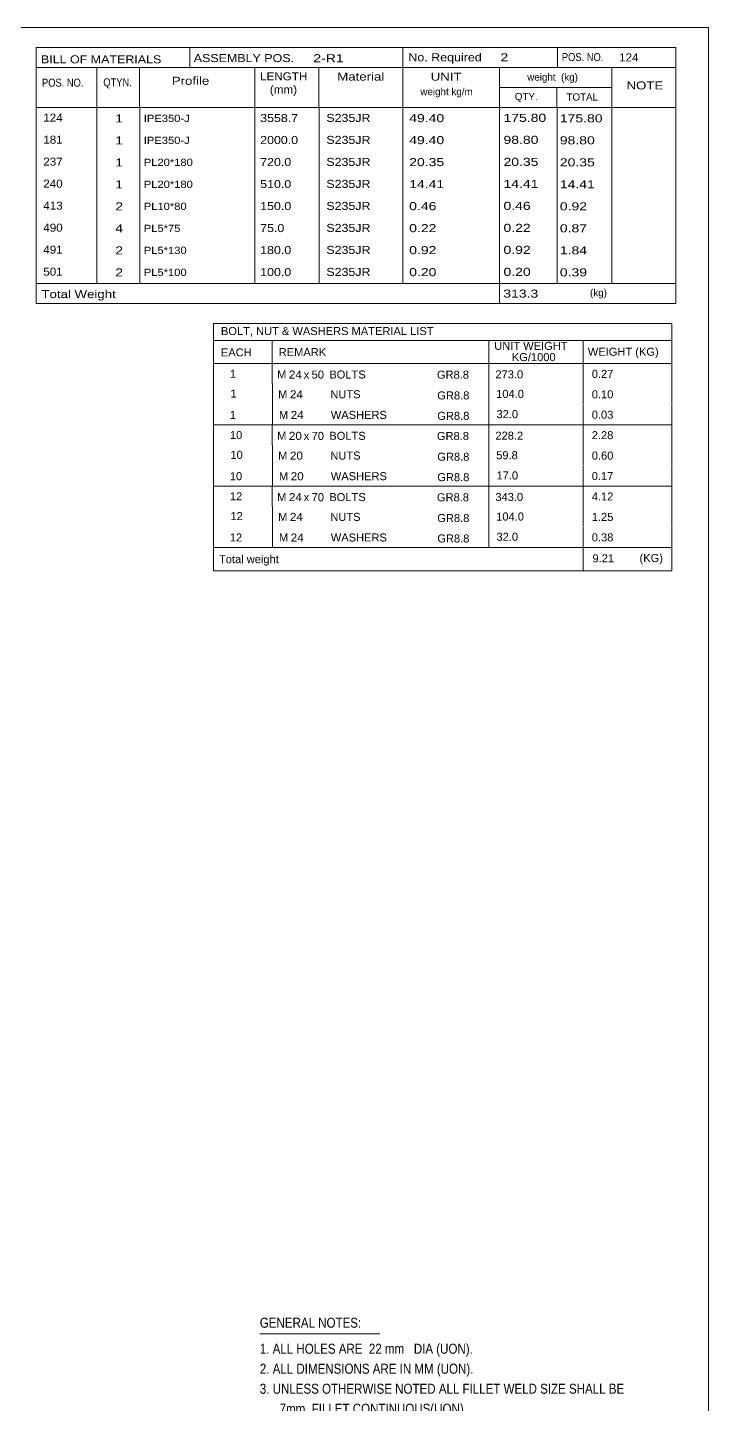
# Model space of a CAD drawing. Header units: millimetres. Extents: x 2 to 825, y 1 to 579.
# Drawn here: x 637.6 to 825, y 200.4 to 579 of the extents above; entities that cross this region are included whole.
import ezdxf

# ---------------------------------------------------------------- set-up
doc = ezdxf.new("R2010")
doc.units = ezdxf.units.MM
doc.linetypes.add('XKITLINE00', pattern=[0])
doc.layers.add('DrawingSheet', color=5, linetype='Continuous', lineweight=0)
doc.layers.add('OtherObjectType', color=7, linetype='Continuous', lineweight=0)
doc.styles.add('ARIAL_NARROW', font='ARIALN.TTF')

# ---------------------------------------------------------------- blocks, each defined once
blk = doc.blocks.new('*A67')
at = {"layer": 'DrawingSheet', "color": 5, "linetype": 'XKITLINE00', "lineweight": 0}
for p, q in [((825, 579), (5, 579)), ((825, 5), (825, 579))]:
    blk.add_line(p, q, dxfattribs=at)
blk = doc.blocks.new('*A68')
at = {"layer": 'OtherObjectType', "color": 7, "linetype": 'XKITLINE00', "lineweight": 0}
for p, q in [((688.76, 497.6), (688.75, 486.6)), ((688.76, 497.6), (814.88, 497.6)), ((814.88, 497.6), (814.88, 486.6)), ((688.75, 492.95), (814.88, 492.95)), ((704.87, 492.96), (704.87, 486.6)), ((764.57, 492.96), (764.57, 486.6)), ((790.47, 492.94), (790.47, 486.6)), ((688.76, 486.57), (688.76, 481.07)), ((688.77, 486.6), (814.88, 486.6)), ((704.92, 486.6), (704.92, 480.98)), ((764.57, 486.6), (764.57, 480.98)), ((790.5, 486.6), (790.5, 481.1)), ((814.88, 486.6), (814.88, 481.1)), ((688.79, 480.98), (688.79, 475.37)), ((704.95, 480.98), (704.95, 475.36)), ((764.57, 480.98), (764.57, 475.36)), ((790.5, 480.98), (790.5, 475.48)), ((814.88, 480.98), (814.88, 475.48)), ((688.79, 475.35), (688.79, 469.78)), ((704.95, 475.36), (704.95, 469.74)), ((764.57, 475.36), (764.57, 469.74)), ((790.5, 475.36), (790.5, 469.75)), ((814.88, 475.36), (814.88, 469.75)), ((814.88, 469.75), (688.75, 469.78)), ((688.76, 469.71), (688.76, 464.21)), ((704.92, 469.74), (704.92, 464.12)), ((764.57, 469.74), (764.57, 464.12)), ((790.5, 469.74), (790.5, 464.24)), ((814.88, 469.74), (814.88, 464.24)), ((688.79, 464.12), (688.79, 458.51)), ((704.95, 464.12), (704.95, 458.51)), ((764.57, 464.12), (764.57, 458.51)), ((790.5, 464.12), (790.5, 458.62)), ((814.88, 464.12), (814.88, 458.62)), ((688.79, 458.49), (688.79, 452.92)), ((704.95, 458.5), (704.95, 452.89)), ((764.57, 458.51), (764.57, 452.89)), ((790.5, 458.5), (790.5, 452.9)), ((814.88, 458.5), (814.88, 452.89)), ((814.88, 452.89), (688.75, 452.92)), ((688.76, 452.86), (688.76, 447.36)), ((704.92, 452.88), (704.92, 447.27)), ((764.57, 452.89), (764.57, 447.27)), ((790.5, 452.88), (790.5, 447.38)), ((814.88, 452.89), (814.88, 447.39)), ((688.79, 447.27), (688.79, 441.65)), ((704.95, 447.27), (704.95, 441.65)), ((764.57, 447.27), (764.57, 441.65)), ((790.5, 447.26), (790.5, 441.76)), ((814.88, 447.27), (814.88, 441.77)), ((688.79, 441.63), (688.79, 436.07)), ((704.95, 441.65), (704.95, 436.03)), ((764.57, 441.65), (764.57, 436.03)), ((790.5, 441.65), (790.5, 436.04)), ((814.88, 441.65), (814.88, 436.04)), ((814.88, 436.04), (688.75, 436.07)), ((688.78, 436.03), (688.78, 429.62)), ((688.85, 436.03), (814.87, 436.03)), ((790.5, 436), (790.5, 429.58)), ((814.87, 436), (814.87, 429.59)), ((688.77, 429.58), (814.87, 429.58))]:
    blk.add_line(p, q, dxfattribs=at)
at = {"layer": 'OtherObjectType', "color": 7, "style": 'ARIAL_NARROW'}
for s, width, p in [('BOLT, NUT & WASHERS MATERIAL LIST', 1.211571, (690.79, 494.44)), ('UNIT WEIGHT', 1.211571, (766.03, 490.37)), ('EACH', 1.211571, (690.78, 488.57)), ('REMARK', 1.211571, (706.7, 488.66)), (' KG/1000', 1.211571, (770.02, 487.28)), ('WEIGHT (KG)', 1.211571, (791.78, 488.75)), ('1', 1.211571, (693.26, 482.7)), ('M', 1.211571, (706.26, 482.5)), ('24', 1.275, (709.5, 482.48)), ('50', 1.211571, (715.76, 482.47)), ('BOLTS', 1.211571, (720.63, 482.49)), ('GR8.8', 1.211571, (750.25, 482.44)), ('273.0', 1.211571, (766.34, 482.53)), ('0.27', 1.211571, (792.87, 482.66)), ('x', 1.211571, (713.58, 482.48)), ('1', 1.211571, (693.4, 477.26)), ('M', 1.211571, (706.54, 477.06)), ('24', 1.275, (709.78, 477.04)), ('NUTS', 1.211571, (720.91, 477.06)), ('GR8.8', 1.211571, (750.35, 476.74)), ('104.0', 1.211571, (766.56, 477.15)), ('0.10', 1.211571, (792.87, 477.04)), ('1', 1.211571, (693.24, 471.39)), ('M', 1.211571, (706.76, 471.39)), ('24', 1.275, (710, 471.37)), ('WASHERS', 1.211571, (721.04, 471.38)), ('GR8.8', 1.211571, (750.35, 471.12)), ('32.0', 1.211571, (766.64, 471.59)), ('0.03', 1.211571, (792.87, 471.43)), ('10', 1.211571, (693.26, 465.85)), ('M', 1.211571, (706.26, 465.64)), ('20', 1.275, (709.5, 465.62)), ('x', 1.211571, (713.58, 465.62)), ('70', 1.211571, (715.76, 465.61)), ('BOLTS', 1.211571, (720.63, 465.63)), ('GR8.8', 1.211571, (750.25, 465.58)), ('228.2', 1.211571, (766.34, 465.67)), ('2.28', 1.211571, (792.87, 465.81)), ('10', 1.211571, (693.4, 460.4)), ('M', 1.211571, (706.54, 460.21)), ('20', 1.275, (709.78, 460.19)), ('NUTS', 1.211571, (720.91, 460.2)), ('GR8.8', 1.211571, (750.35, 459.88)), ('59.8', 1.211571, (766.56, 460.3)), ('0.60', 1.211571, (792.87, 460.19)), ('10', 1.211571, (693.24, 454.53)), ('M', 1.211571, (706.76, 454.53)), ('20', 1.275, (710, 454.51)), ('WASHERS', 1.211571, (721.04, 454.53)), ('GR8.8', 1.211571, (750.35, 454.26)), ('17.0', 1.211571, (766.64, 454.73)), ('0.17', 1.211571, (792.87, 454.57)), ('12', 1.211571, (693.26, 448.99)), ('M', 1.211571, (706.26, 448.78)), ('24', 1.275, (709.5, 448.76)), ('70', 1.211571, (715.76, 448.76)), ('BOLTS', 1.211571, (720.63, 448.78)), ('GR8.8', 1.211571, (750.25, 448.73)), ('343.0', 1.211571, (766.34, 448.82)), ('4.12', 1.211571, (792.87, 448.95)), ('x', 1.211571, (713.58, 448.77)), ('12', 1.211571, (693.4, 443.54)), ('M', 1.211571, (706.54, 443.35)), ('24', 1.275, (709.78, 443.33)), ('NUTS', 1.211571, (720.91, 443.34)), ('GR8.8', 1.211571, (750.35, 443.02)), ('104.0', 1.211571, (766.56, 443.44)), ('1.25', 1.211571, (792.87, 443.33)), ('12', 1.211571, (693.24, 437.68)), ('M', 1.211571, (706.76, 437.68)), ('24', 1.275, (710, 437.65)), ('WASHERS', 1.211571, (721.04, 437.67)), ('GR8.8', 1.211571, (750.35, 437.41)), ('32.0', 1.211571, (766.64, 437.87)), ('0.38', 1.211571, (792.87, 437.71)), ('Total weight', 1.211571, (690.26, 431.71)), ('9.21', 1.211571, (793.07, 431.94)), ('(KG)', 1.211571, (806.02, 432.03))]:
    blk.add_text(s, height=2.2, dxfattribs=dict(at, width=width)).set_placement(p)
blk = doc.blocks.new('*A69')
at = {"layer": 'OtherObjectType', "color": 7, "linetype": 'XKITLINE00', "lineweight": 0}
blk.add_line((701.5, 219.82), (734.5, 219.82), dxfattribs=at)
at = {"layer": 'OtherObjectType', "color": 7, "style": 'ARIAL_NARROW', "width": 1.008832}
for s, p in [('GENERAL NOTES:', (701.5, 221.47)), ('1. ALL HOLES ARE  22 mm   DIA (UON).', (701.5, 214.32)), ('2. ALL DIMENSIONS ARE IN MM (UON).', (701.5, 208.82)), ('3. UNLESS OTHERWISE NOTED ALL FILLET WELD SIZE SHALL BE', (701.5, 203.32)), ('7mm  FILLET CONTINUOUS(UON)', (706.95, 197.82)), ('4. RD DENOTES BASE LINE = 00', (701.5, 192.32))]:
    blk.add_text(s, height=2.75, dxfattribs=at).set_placement(p)
blk = doc.blocks.new('*A73')
at = {"layer": 'OtherObjectType', "color": 7, "linetype": 'XKITLINE00', "lineweight": 0}
for p, q in [((639.98, 573.5), (815.98, 573.5)), ((639.98, 573.5), (639.98, 562.5)), ((682.26, 573.42), (682.26, 567.87)), ((740.85, 568), (740.85, 573.5)), ((783.43, 567.96), (783.43, 573.42)), ((815.98, 568), (815.98, 573.5)), ((639.98, 568), (815.98, 568)), ((656.64, 568), (656.64, 557)), ((668.4, 567.98), (668.4, 557.03)), ((700.12, 567.99), (700.13, 557)), ((717.78, 567.98), (717.78, 557)), ((740.85, 567.98), (740.85, 557)), ((767.43, 568), (767.43, 557)), ((798.42, 568), (798.42, 557)), ((815.98, 568), (815.98, 562.5)), ((639.98, 562.5), (639.98, 557)), ((767.45, 562.52), (798.45, 562.52)), ((783.28, 562.52), (783.28, 557)), ((815.98, 562.5), (815.98, 557)), ((639.98, 557), (815.98, 557)), ((639.98, 557), (639.98, 550.95)), ((656.63, 557), (656.63, 550.95)), ((668.44, 556.99), (668.44, 550.95)), ((700.12, 557), (700.11, 550.95)), ((717.79, 557), (717.79, 550.95)), ((740.87, 557), (740.87, 550.95)), ((767.44, 557), (767.44, 550.95)), ((783.33, 556.95), (783.33, 550.95)), ((798.43, 557), (798.43, 550.95)), ((815.98, 557), (815.98, 550.95)), ((639.98, 550.95), (639.98, 544.9)), ((656.63, 550.95), (656.63, 544.9)), ((668.44, 550.94), (668.44, 544.9)), ((700.12, 550.95), (700.11, 544.9)), ((717.79, 550.95), (717.79, 544.9)), ((740.87, 550.95), (740.87, 544.9)), ((767.44, 550.95), (767.44, 544.9)), ((783.33, 550.9), (783.33, 544.9)), ((798.43, 550.95), (798.43, 544.9)), ((815.98, 550.95), (815.98, 544.9)), ((639.98, 544.9), (639.98, 538.85)), ((656.63, 544.9), (656.63, 538.85)), ((668.44, 544.89), (668.44, 538.85)), ((700.12, 544.9), (700.11, 538.85)), ((717.79, 544.9), (717.79, 538.85)), ((740.87, 544.9), (740.87, 538.85)), ((767.44, 544.9), (767.44, 538.85)), ((783.33, 544.85), (783.33, 538.85)), ((798.43, 544.9), (798.43, 538.85)), ((815.98, 544.9), (815.98, 538.85)), ((639.98, 538.85), (639.98, 532.8)), ((656.63, 538.85), (656.63, 532.8)), ((668.44, 538.84), (668.44, 532.8)), ((700.12, 538.85), (700.11, 532.8)), ((717.79, 538.85), (717.79, 532.8)), ((740.87, 538.85), (740.87, 532.8)), ((767.44, 538.85), (767.44, 532.8)), ((783.33, 538.8), (783.33, 532.8)), ((798.43, 538.85), (798.43, 532.8)), ((815.98, 538.85), (815.98, 532.8)), ((639.98, 532.8), (639.98, 526.75)), ((656.63, 532.8), (656.63, 526.75)), ((668.44, 532.79), (668.44, 526.75)), ((700.12, 532.8), (700.11, 526.75)), ((717.79, 532.8), (717.79, 526.75)), ((740.87, 532.8), (740.87, 526.75)), ((767.44, 532.8), (767.44, 526.75)), ((783.33, 532.75), (783.33, 526.75)), ((798.43, 532.8), (798.43, 526.75)), ((815.98, 532.8), (815.98, 526.75)), ((639.98, 526.75), (639.98, 520.7)), ((656.63, 526.75), (656.63, 520.7)), ((668.44, 526.74), (668.44, 520.7)), ((700.12, 526.75), (700.11, 520.7)), ((717.79, 526.75), (717.79, 520.7)), ((740.87, 526.75), (740.87, 520.7)), ((767.44, 526.75), (767.44, 520.7)), ((783.33, 526.7), (783.33, 520.7)), ((798.43, 526.75), (798.43, 520.7)), ((815.98, 526.75), (815.98, 520.7)), ((639.98, 520.7), (639.98, 514.65)), ((656.63, 520.7), (656.63, 514.65)), ((668.44, 520.69), (668.44, 514.65)), ((700.12, 520.7), (700.11, 514.65)), ((717.79, 520.7), (717.79, 514.65)), ((740.87, 520.7), (740.87, 514.65)), ((767.44, 520.7), (767.44, 514.65)), ((783.33, 520.65), (783.33, 514.65)), ((798.43, 520.7), (798.43, 514.65)), ((815.98, 520.7), (815.98, 514.65)), ((639.98, 514.65), (639.98, 508.6)), ((656.63, 514.65), (656.63, 508.6)), ((668.44, 514.64), (668.44, 508.6)), ((700.12, 514.65), (700.11, 508.6)), ((717.79, 514.65), (717.79, 508.6)), ((740.87, 514.65), (740.87, 508.6)), ((767.44, 514.65), (767.44, 508.6)), ((783.33, 514.6), (783.33, 508.6)), ((798.43, 514.65), (798.43, 508.6)), ((815.98, 514.65), (815.98, 508.6)), ((639.98, 508.6), (815.98, 508.6)), ((639.98, 508.6), (639.98, 503.1)), ((767.44, 508.6), (767.44, 503.1)), ((815.98, 508.6), (815.98, 503.1)), ((639.98, 503.1), (815.98, 503.1))]:
    blk.add_line(p, q, dxfattribs=at)
at = {"layer": 'OtherObjectType', "color": 7, "style": 'ARIAL_NARROW'}
for s, height, width, p in [('No. Required', 2.2, 1.36, (742.39, 569.72)), ('2', 2.2, 1.525501, (767.75, 569.72)), ('POS. NO.', 2.2, 1.02, (784.63, 569.79)), ('124', 2.2, 1.270501, (800.4, 569.69)), ('BILL OF MATERIALS', 2.2, 1.36, (641.25, 569.16)), ('ASSEMBLY POS.', 2.2, 1.36, (683.3, 569.5)), ('2-R1', 2.2, 1.525501, (716.23, 569.46)), ('POS. NO.', 2.2, 1.02, (641.53, 562.74)), ('QTYN.', 2.2, 1.02, (658.42, 562.84)), ('Profile', 2.2, 1.445, (677.26, 563.25)), ('LENGTH', 2.2, 1.275, (701.54, 564.49)), ('Material', 2.2, 1.445, (722.81, 564.41)), ('UNIT', 2.2, 1.445, (748.52, 564.4)), ('weight  (kg)', 1.98, 1.19, (775.11, 564.39)), ('NOTE', 2.2, 1.445, (802.44, 561.99)), ('(mm)', 2.2, 1.275, (704.26, 560.86)), ('weight kg/m', 1.98, 1.19, (745.69, 560.4)), ('QTY.', 1.98, 1.19, (771.68, 559.03)), ('TOTAL', 1.98, 1.19, (785.9, 558.91)), ('124', 2.2, 1.270501, (641.89, 553.12)), ('1', 2.2, 1.525501, (661.71, 552.91)), ('IPE350-J', 1.98, 1.355501, (669.56, 553.04)), ('3558.7', 2.2, 1.355501, (701.59, 553.01)), ('S235JR', 2.2, 1.355501, (719.81, 553.05)), ('49.40', 2.2, 1.525501, (742.62, 552.99)), ('175.80', 2.2, 1.525501, (768.57, 553.07)), ('175.80', 2.2, 1.525501, (784.08, 552.94)), ('181', 2.2, 1.270501, (641.89, 547.07)), ('1', 2.2, 1.525501, (661.71, 546.86)), ('2000.0', 2.2, 1.355501, (701.59, 546.96)), ('S235JR', 2.2, 1.355501, (719.81, 547)), ('49.40', 2.2, 1.525501, (742.62, 546.94)), ('98.80', 2.2, 1.525501, (768.57, 547.02)), ('98.80', 2.2, 1.525501, (784.08, 546.89)), ('IPE350-J', 1.98, 1.355501, (669.56, 546.99)), ('237', 2.2, 1.270501, (641.89, 541.02)), ('1', 2.2, 1.525501, (661.71, 540.81)), ('PL20*180', 1.98, 1.355501, (669.56, 540.94)), ('720.0', 2.2, 1.355501, (701.59, 540.91)), ('S235JR', 2.2, 1.355501, (719.81, 540.95)), ('20.35', 2.2, 1.525501, (742.62, 540.89)), ('20.35', 2.2, 1.525501, (768.57, 540.97)), ('20.35', 2.2, 1.525501, (784.08, 540.84)), ('240', 2.2, 1.270501, (641.89, 534.97)), ('1', 2.2, 1.525501, (661.71, 534.76)), ('PL20*180', 1.98, 1.355501, (669.56, 534.89)), ('510.0', 2.2, 1.355501, (701.59, 534.86)), ('S235JR', 2.2, 1.355501, (719.81, 534.9)), ('14.41', 2.2, 1.525501, (742.62, 534.84)), ('14.41', 2.2, 1.525501, (768.57, 534.92)), ('14.41', 2.2, 1.525501, (784.08, 534.79)), ('413', 2.2, 1.270501, (641.89, 528.92)), ('2', 2.2, 1.525501, (661.71, 528.71)), ('PL10*80', 1.98, 1.355501, (669.56, 528.84)), ('150.0', 2.2, 1.355501, (701.59, 528.81)), ('S235JR', 2.2, 1.355501, (719.81, 528.85)), ('0.46', 2.2, 1.525501, (742.62, 528.79)), ('0.46', 2.2, 1.525501, (768.57, 528.87)), ('0.92', 2.2, 1.525501, (784.08, 528.74)), ('490', 2.2, 1.270501, (641.89, 522.87)), ('4', 2.2, 1.525501, (661.71, 522.66)), ('PL5*75', 1.98, 1.355501, (669.56, 522.79)), ('75.0', 2.2, 1.355501, (701.59, 522.76)), ('S235JR', 2.2, 1.355501, (719.81, 522.8)), ('0.22', 2.2, 1.525501, (742.62, 522.74)), ('0.22', 2.2, 1.525501, (768.57, 522.82)), ('0.87', 2.2, 1.525501, (784.08, 522.69)), ('491', 2.2, 1.270501, (641.89, 516.82)), ('2', 2.2, 1.525501, (661.71, 516.61)), ('PL5*130', 1.98, 1.355501, (669.56, 516.74)), ('180.0', 2.2, 1.355501, (701.59, 516.71)), ('S235JR', 2.2, 1.355501, (719.81, 516.75)), ('0.92', 2.2, 1.525501, (742.62, 516.69)), ('0.92', 2.2, 1.525501, (768.57, 516.77)), ('1.84', 2.2, 1.525501, (784.08, 516.64)), ('501', 2.2, 1.270501, (641.89, 510.77)), ('2', 2.2, 1.525501, (661.71, 510.56)), ('PL5*100', 1.98, 1.355501, (669.56, 510.69)), ('100.0', 2.2, 1.355501, (701.59, 510.66)), ('S235JR', 2.2, 1.355501, (719.81, 510.7)), ('0.20', 2.2, 1.525501, (742.62, 510.64)), ('0.20', 2.2, 1.525501, (768.57, 510.72)), ('0.39', 2.2, 1.525501, (784.08, 510.59)), ('Total Weight', 2.2, 1.445, (641.4, 504.59)), ('313.3', 2.2, 1.525501, (768.52, 504.74)), ('(kg)', 1.98, 1.19, (792.4, 505.11))]:
    blk.add_text(s, height=height, dxfattribs=dict(at, width=width)).set_placement(p)

msp = doc.modelspace()

# ---------------------------------------------------------------- block references
at = {"lineweight": 0}
for name in ['*A67', '*A73', '*A68', '*A69']:
    msp.add_blockref(name, (0, 0), dxfattribs=at)

doc.saveas('drawing.dxf')
